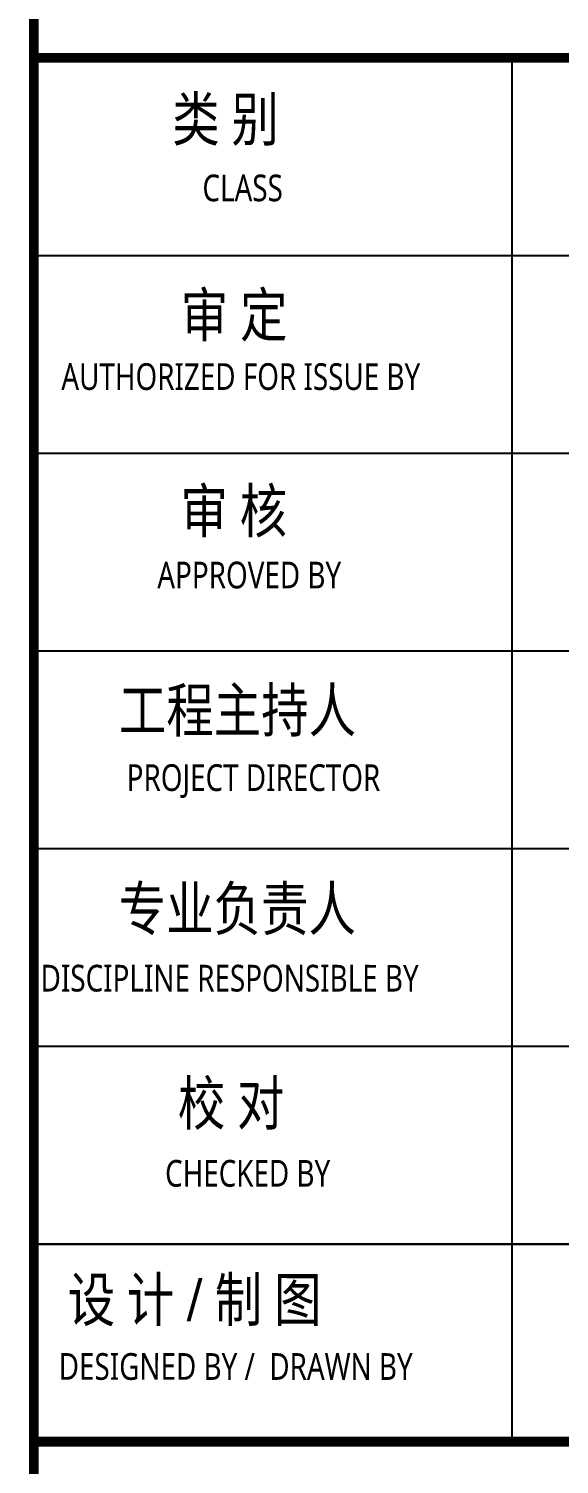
# Model space of a CAD drawing. Extents: x 343352 to 432452, y 769729 to 1078684.
# Drawn here: x 425819 to 428101, y 824991 to 831163 of the extents above; entities that cross this region are included whole.
import ezdxf

# ---------------------------------------------------------------- set-up
doc = ezdxf.new("R2010")
doc.units = 0
doc.header["$LTSCALE"] = 1000
doc.header["$MEASUREMENT"] = 0
doc.layers.add('PUB_TEXT', color=7, linetype='Continuous')
doc.layers.add('PUB_TITLE', color=4, linetype='Continuous')
doc.styles.add('-黑体', font='msyh.ttf', dxfattribs={"width": 0.8})

msp = doc.modelspace()

# ---------------------------------------------------------------- linework, layer by layer
at = {"layer": 'PUB_TITLE'}
for p, q in [((427897.6, 825088.2), (427898, 831038.2)), ((425840.9, 830188.3), (431450.9, 830187.9)), ((425840.9, 829338.3), (431450.8, 829337.9)), ((425841, 829338.1), (431451, 829338.1)), ((425840.8, 828488.3), (431450.8, 828487.9)), ((425841, 828488.1), (431451, 828488.1)), ((425840.8, 827638.3), (431450.7, 827638)), ((425841, 827638.1), (431451, 827638.1)), ((425840.7, 826788.3), (431450.7, 826788)), ((425841, 826788.1), (431451, 826788.1)), ((425840.7, 825938.3), (431450.6, 825938)), ((425841, 825938.1), (431451, 825938.1)), ((425840.6, 825088.3), (431450.6, 825088))]:
    msp.add_line(p, q, dxfattribs=at)
at = {"layer": 'PUB_TITLE', "lineweight": 40, "const_width": 42.5, "elevation": 0}
for points in [[(425842.5, 855316.2), (425840, 815316.4)], [(425841, 831038.3), (431451, 831037.9)], [(425840.6, 825088.3), (431450.6, 825088)]]:
    msp.add_lwpolyline(points, dxfattribs=at)

# ---------------------------------------------------------------- texts
at = {"layer": 'PUB_TEXT', "attachment_point": 1, "rotation": 359.99644, "style": '-黑体'}
for s, insert, char_height, width in [('类 别', (426436, 830868.2, 0), 187, 1111.794), ('CLASS', (426565.9, 830536.1, 0), 114.75, 2399.536), ('审 定', (426473.1, 830026.1, 0), 187, 805.336), ('AUTHORIZED FOR ISSUE BY', (425959.2, 829725, 0), 114.749, 2399.536), ('审 核', (426471.4, 829183.6, 0), 187, 1427.848), ('APPROVED BY', (426371.9, 828871.7, 0), 114.749, 2399.536), ('工程主持人', (426206.7, 828326.9, 0), 187, 1739.552), ('PROJECT DIRECTOR', (426240.2, 828000.7, 0), 114.749, 2399.536), ('专业负责人', (426205.8, 827473.5, 0), 187, 1661.525), ('DISCIPLINE RESPONSIBLE BY', (425870, 827138.5, 0), 114.749, 2399.536), ('校 对', (426459.9, 826636.9, 0), 187, 2006.131), ('CHECKED BY', (426405.3, 826299.4, 0), 114.75, 2399.536), ('设 计 / 制 图', (425986.6, 825792.6, 0), 187, 2576.949), ('DESIGNED BY /  DRAWN BY', (425947.9, 825468.9, 0), 114.749, 2399.536)]:
    msp.add_mtext(s, dxfattribs=dict(at, insert=insert, char_height=char_height, width=width))

doc.saveas('drawing.dxf')
